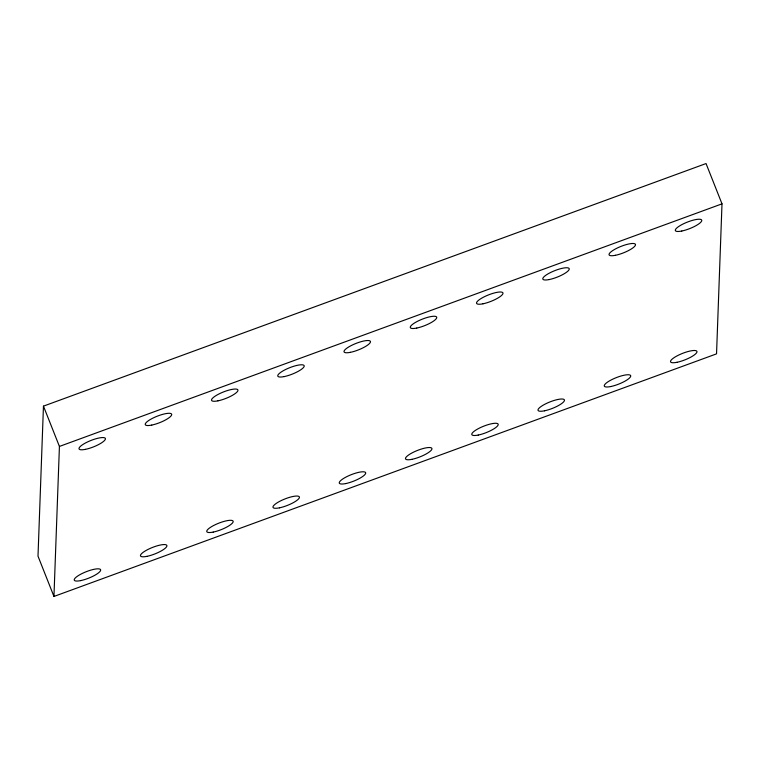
<?xml version="1.0" encoding="UTF-8"?>
<svg xmlns="http://www.w3.org/2000/svg" width="760" height="760" viewBox="0 0 760 760"><rect width="100%" height="100%" fill="white"/><g stroke="black" fill="none" stroke-linecap="round" stroke-linejoin="round"><path stroke-width="1.14" d="M43.462 406.134L38 556.149L53.95 596.448L716.538 353.865L722 203.851L706.049 163.552L43.462 406.134L59.422 446.433L53.95 596.448M59.422 446.433L722 203.851M681.786 231.03A14.183 3.458 -21.6 0 0 701.784 220.505A14.183 3.458 -21.6 0 0 682.024 224.532A14.183 3.458 -21.6 0 0 681.786 231.03M615.524 255.284A14.183 3.458 -21.6 0 0 635.521 244.758A14.183 3.458 -21.6 0 0 615.761 248.786A14.183 3.458 -21.6 0 0 615.524 255.284M549.271 279.547A14.183 3.458 -21.6 0 0 569.269 269.021A14.183 3.458 -21.6 0 0 549.508 273.049A14.183 3.458 -21.6 0 0 549.271 279.547M483.008 303.8A14.183 3.458 -21.6 0 0 503.006 293.274A14.183 3.458 -21.6 0 0 483.246 297.302A14.183 3.458 -21.6 0 0 483.008 303.8M416.755 328.063A14.183 3.458 -21.6 0 0 436.753 317.537A14.183 3.458 -21.6 0 0 416.993 321.565A14.183 3.458 -21.6 0 0 416.755 328.063M350.493 352.317A14.183 3.458 -21.6 0 0 370.49 341.791A14.183 3.458 -21.6 0 0 350.731 345.819A14.183 3.458 -21.6 0 0 350.493 352.317M284.24 376.58A14.183 3.458 -21.6 0 0 304.228 366.054A14.183 3.458 -21.6 0 0 284.477 370.082A14.183 3.458 -21.6 0 0 284.24 376.58M217.977 400.834A14.183 3.458 -21.6 0 0 237.975 390.308A14.183 3.458 -21.6 0 0 218.215 394.345A14.183 3.458 -21.6 0 0 217.977 400.834M151.725 425.096A14.183 3.458 -21.6 0 0 171.713 414.57A14.183 3.458 -21.6 0 0 151.952 418.599A14.183 3.458 -21.6 0 0 151.725 425.096M85.462 449.35A14.183 3.458 -21.6 0 0 105.46 438.824A14.183 3.458 -21.6 0 0 85.699 442.861A14.183 3.458 -21.6 0 0 85.462 449.35M677.008 362.292A14.183 3.458 -21.6 0 0 696.996 351.766A14.183 3.458 -21.6 0 0 677.236 355.794A14.183 3.458 -21.6 0 0 677.008 362.292M610.745 386.545A14.183 3.458 -21.6 0 0 630.743 376.019A14.183 3.458 -21.6 0 0 610.983 380.048A14.183 3.458 -21.6 0 0 610.745 386.545M544.483 410.808A14.183 3.458 -21.6 0 0 564.481 400.283A14.183 3.458 -21.6 0 0 544.721 404.31A14.183 3.458 -21.6 0 0 544.483 410.808M478.23 435.062A14.183 3.458 -21.6 0 0 498.228 424.536A14.183 3.458 -21.6 0 0 478.467 428.573A14.183 3.458 -21.6 0 0 478.23 435.062M411.967 459.325A14.183 3.458 -21.6 0 0 431.965 448.799A14.183 3.458 -21.6 0 0 412.205 452.827A14.183 3.458 -21.6 0 0 411.967 459.325M345.714 483.578A14.183 3.458 -21.6 0 0 365.712 473.052A14.183 3.458 -21.6 0 0 345.952 477.09A14.183 3.458 -21.6 0 0 345.714 483.578M279.452 507.841A14.183 3.458 -21.6 0 0 299.449 497.315A14.183 3.458 -21.6 0 0 279.69 501.344A14.183 3.458 -21.6 0 0 279.452 507.841M213.199 532.095A14.183 3.458 -21.6 0 0 233.196 521.569A14.183 3.458 -21.6 0 0 213.436 525.606A14.183 3.458 -21.6 0 0 213.199 532.095M146.936 556.358A14.183 3.458 -21.6 0 0 166.934 545.832A14.183 3.458 -21.6 0 0 147.174 549.86A14.183 3.458 -21.6 0 0 146.936 556.358M80.684 580.611A14.183 3.458 -21.6 0 0 100.671 570.086A14.183 3.458 -21.6 0 0 80.921 574.123A14.183 3.458 -21.6 0 0 80.684 580.611"/></g></svg>
